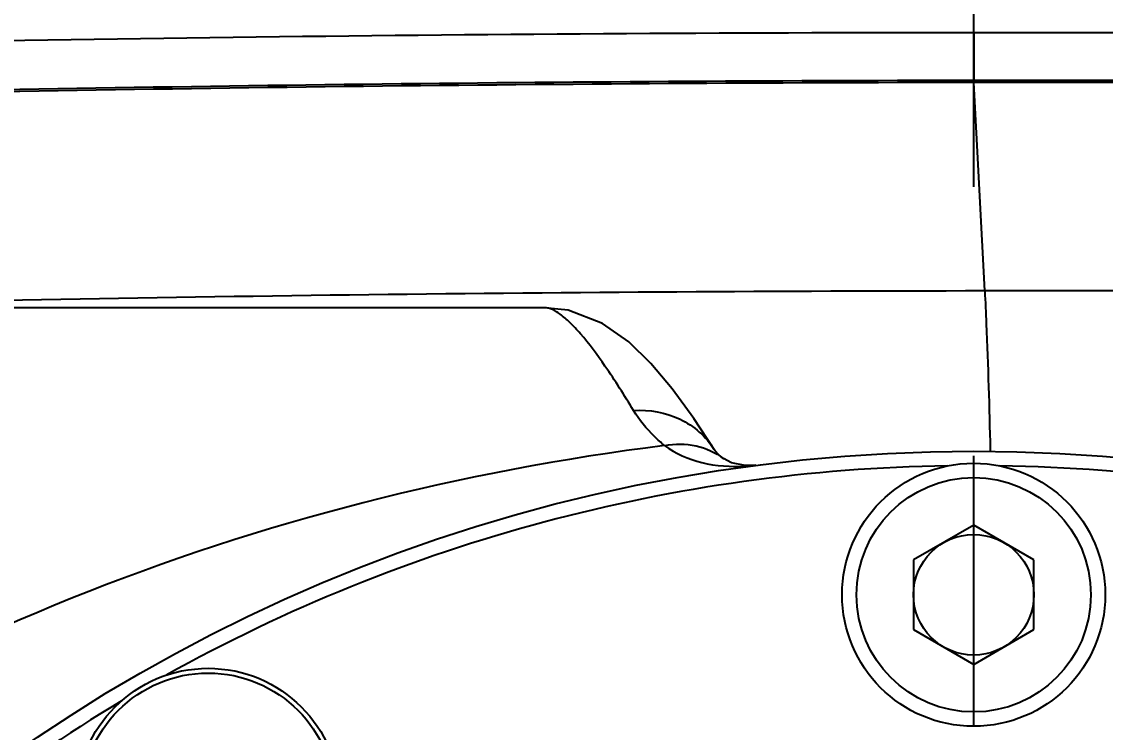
# Model space of a CAD drawing. Header units: millimetres. Extents: x 5828 to 6704, y 123 to 421.
# Drawn here: x 6475.033 to 6476.543, y 276.003 to 276.993 of the extents above; entities that cross this region are included whole.
import ezdxf

# ---------------------------------------------------------------- set-up
doc = ezdxf.new("R2010")
doc.units = ezdxf.units.MM
doc.linetypes.add('CENTER', pattern=[0.6, 0.375, -0.075, 0.075, -0.075])
for name, color, linetype in [('中心线', 7, 'Continuous'), ('外形图', 7, 'Continuous'), ('尺寸标注', 7, 'Continuous')]:
    doc.layers.add(name, color=color, linetype=linetype)
doc.styles.add('微软雅黑', font='msyh.ttc', dxfattribs={"height": 1.5})
doc.dimstyles.new('尺寸标注_1_15比例', dxfattribs={"dimtxt": 1.5, "dimasz": 1.25, "dimexe": 0.5, "dimexo": 0.4, "dimgap": 0.5, "dimtad": 1, "dimdec": 1, "dimlfac": 15, "dimdsep": 46, "dimtxsty": '微软雅黑', "dimcen": 0.09, "dimadec": 0, "dimazin": 0, "dimtp": 0.01, "dimtm": 0.01, "dimtfac": 1, "dimtdec": 1, "dimtofl": 0, "dimtmove": 0, "dimatfit": 3, "dimfxl": 1, "dimtolj": 1, "dimarcsym": 0})

# ---------------------------------------------------------------- blocks, each defined once
blk = doc.blocks.new('*D786')
at = {"layer": 'Defpoints', "color": 0}
for p in [(6482.9394, 280.5658), (6469.7803, 267.5677), (6482.9394, 267.0011)]:
    blk.add_point(p, dxfattribs=at)
at = {"layer": '尺寸标注', "color": 0, "lineweight": -2}
for p, q in [((6469.7803, 267.9677), (6469.7803, 281.0658)), ((6482.9394, 267.4011), (6482.9394, 281.0658)), ((6471.0303, 280.5658), (6481.6894, 280.5658))]:
    blk.add_line(p, q, dxfattribs=at)
at = {"layer": '尺寸标注', "color": 0}
for points in [[(6471.0303, 280.7741), (6471.0303, 280.3574), (6469.7803, 280.5658)], [(6481.6894, 280.3574), (6481.6894, 280.7741), (6482.9394, 280.5658)]]:
    blk.add_solid(points, dxfattribs=at)
at = {"layer": '尺寸标注', "color": 0, "insert": (6476.3599, 281.8448), "char_height": 1.5, "attachment_point": 5, "style": '微软雅黑'}
blk.add_mtext('\\A1;197.4', dxfattribs=at)
blk = doc.blocks.new('*D787')
at = {"layer": 'Defpoints', "color": 0}
for p in [(6469.7154, 284.5485), (6483.0052, 255.7131), (6469.7154, 255.0651)]:
    blk.add_point(p, dxfattribs=at)
at = {"layer": '尺寸标注', "color": 0, "lineweight": -2}
for p, q in [((6469.7154, 255.4651), (6469.7154, 285.0485)), ((6483.0052, 256.1131), (6483.0052, 285.0485)), ((6481.7552, 284.5485), (6470.9654, 284.5485))]:
    blk.add_line(p, q, dxfattribs=at)
at = {"layer": '尺寸标注', "color": 0}
for points in [[(6470.9654, 284.7569), (6470.9654, 284.3402), (6469.7154, 284.5485)], [(6481.7552, 284.3402), (6481.7552, 284.7569), (6483.0052, 284.5485)]]:
    blk.add_solid(points, dxfattribs=at)
at = {"layer": '尺寸标注', "color": 0, "insert": (6476.3603, 285.8276), "char_height": 1.5, "attachment_point": 5, "style": '微软雅黑'}
blk.add_mtext('\\A1;199.3', dxfattribs=at)

msp = doc.modelspace()

# ---------------------------------------------------------------- linework, layer by layer
at = {"layer": '中心线', "linetype": 'CENTER', "ltscale": 5}
msp.add_line((6476.3599, 231.7633), (6476.3599, 279.7873), dxfattribs=at)
at = {"layer": '外形图', "color": 7, "linetype": 'Continuous'}
for p, q in [((6476.3599, 276.9779), (6476.3599, 276.9114)), ((6476.3753, 276.6182), (6476.3601, 276.9086)), ((6475.7615, 276.5949), (6474.3933, 276.5949)), ((6475.9984, 276.3974), (6475.9984, 276.3974)), ((6476.3829, 276.397), (6476.383, 276.3948)), ((6476.011, 276.3848), (6476.0112, 276.3846)), ((6476.0225, 276.3787), (6476.0112, 276.3846)), ((6476.0417, 276.375), (6476.0225, 276.3787)), ((6476.0563, 276.3756), (6476.0417, 276.375)), ((6476.3599, 276.2919), (6476.2759, 276.2434)), ((6476.4439, 276.2434), (6476.3599, 276.2919)), ((6476.2759, 276.2434), (6476.2759, 276.1464)), ((6476.4439, 276.1464), (6476.4439, 276.2434)), ((6476.2759, 276.1464), (6476.3599, 276.0979)), ((6476.3599, 276.0979), (6476.4439, 276.1464))]:
    msp.add_line(p, q, dxfattribs=at)
for points in [[(6475.9984, 276.3974), (6475.9701, 276.4403), (6475.9397, 276.4819), (6475.9102, 276.5172), (6475.8794, 276.5472), (6475.8428, 276.5729), (6475.7948, 276.5913), (6475.7614, 276.5949)], [(6476.011, 276.3848), (6476.005, 276.39), (6475.9998, 276.3955), (6475.9984, 276.3974)]]:
    msp.add_lwpolyline(points, dxfattribs=at)
for centre, radius in [((6476.3599, 274.0616), 2.3333), ((6476.3599, 276.1949), 0.1833), ((6476.3599, 276.1949), 0.1633), ((6476.3599, 276.1949), 0.084), ((6475.2933, 275.9091), 0.1833), ((6475.2933, 275.9091), 0.1767)]:
    msp.add_circle(centre, radius, dxfattribs=at)
for centre, radius, start, end in [((6476.3384, 199.0916), 77.8863, 89.984133, 91.502432), ((6476.3622, 196.7088), 80.2691, 89.194805, 90.001628), ((6476.4276, 199.4326), 77.4788, 90.050028, 91.308358), ((6476.446, 199.3649), 77.5465, 88.780396, 90.063586), ((6476.4278, 199.4422), 77.4664, 90.050056, 91.308371), ((6476.4509, 200.1193), 76.7893, 88.770575, 90.067785), ((6476.4258, 200.6694), 75.9488, 90.038068, 91.332973), ((6476.4819, 201.7118), 74.9065, 88.763423, 90.081538), ((6476.3599, 274.0616), 2.3133, 90.8973, 119.1027), ((6476.3599, 274.0616), 2.3133, 60.8973, 89.1027), ((6476.3599, 274.0616), 2.3133, 120.8973, 134.102)]:
    msp.add_arc(centre, radius, start, end, dxfattribs=at)
for points, knots in [([(6476.3601, 276.9086), (6476.3601, 276.909), (6476.36, 276.9099), (6476.3602, 276.9109), (6476.3599, 276.9114)], [0, 0, 0, 0, 0.409911, 1, 1, 1, 1]), ([(6476.3753, 276.6182), (6476.3761, 276.6029), (6476.3795, 276.5293), (6476.3816, 276.4555), (6476.3829, 276.397)], [0, 0, 0, 0, 0.2069, 1, 1, 1, 1]), ([(6475.886, 276.4516), (6475.8733, 276.4726), (6475.8501, 276.5093), (6475.82, 276.5501), (6475.7982, 276.5737), (6475.7825, 276.5874), (6475.7695, 276.5949), (6475.7615, 276.5949)], [0, 0, 0, 0, 0.380826, 0.672742, 0.785293, 0.876187, 1, 1, 1, 1]), ([(6475.886, 276.4516), (6475.9079, 276.4531), (6475.9526, 276.4455), (6475.9871, 276.4153), (6475.9984, 276.3974)], [0, 0, 0, 0, 0.508832, 1, 1, 1, 1]), ([(6475.9291, 276.4028), (6475.9243, 276.4068), (6475.9081, 276.4212), (6475.894, 276.4383), (6475.886, 276.4516)], [0, 0, 0, 0, 0.285997, 1, 1, 1, 1]), ([(6475.9291, 276.4028), (6475.6466, 276.3673), (6475.1003, 276.229), (6474.6079, 275.9517), (6474.3933, 275.7845)], [0, 0, 0, 0, 0.511375, 1, 1, 1, 1]), ([(6475.9291, 276.4028), (6475.9436, 276.4055), (6475.973, 276.4057), (6476.0001, 276.3933), (6476.011, 276.3848)], [0, 0, 0, 0, 0.513315, 1, 1, 1, 1]), ([(6475.9291, 276.4028), (6475.9444, 276.3914), (6475.9818, 276.3755), (6476.0217, 276.3729), (6476.042, 276.374)], [0, 0, 0, 0, 0.483455, 1, 1, 1, 1])]:
    msp.add_open_spline(points, degree=3, knots=knots, dxfattribs=at)

# ---------------------------------------------------------------- dimensions: what is measured, and where the dimension line sits
at = {"layer": '尺寸标注'}
for base, p1, p2, picture, middle in [((6469.7154, 284.5485), (6483.0052, 255.7131), (6469.7154, 255.0651), '*D787', (6476.3603, 285.8276)), ((6482.9394, 280.5658), (6469.7803, 267.5677), (6482.9394, 267.0011), '*D786', (6476.3599, 281.8448))]:
    dim = msp.add_linear_dim(base=base, p1=p1, p2=p2, dimstyle='尺寸标注_1_15比例', dxfattribs=at)
    dim.commit()
    dim.dimension.update_dxf_attribs({"geometry": picture, "text_midpoint": middle})

doc.saveas('drawing.dxf')
